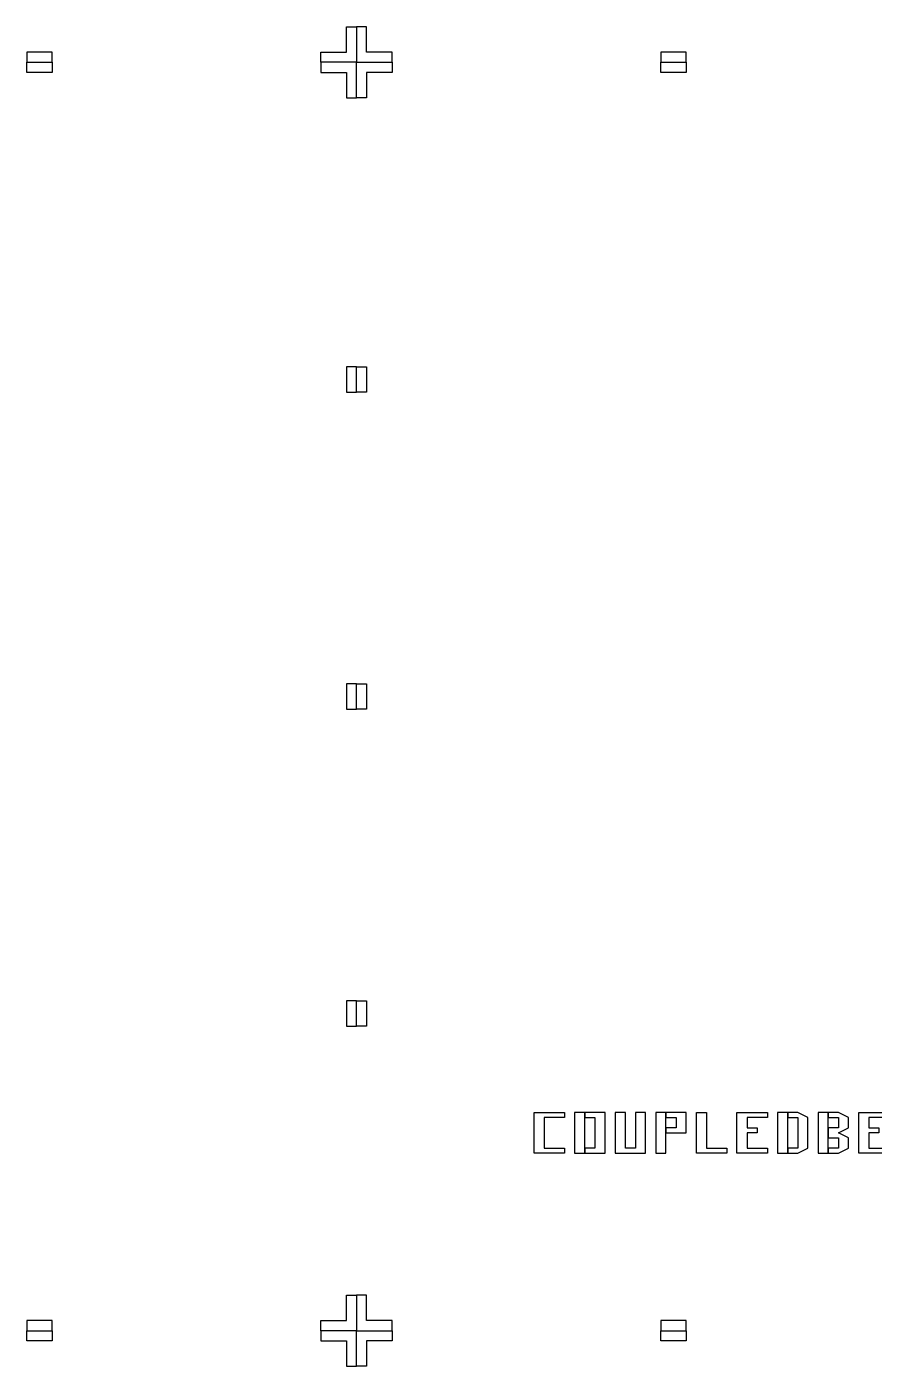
# Model space of a CAD drawing. Extents: x -25499 to 25499, y -25499 to 24195.
# Drawn here: x -9400 to -7729, y -16320 to -13680 of the extents above; entities that cross this region are included whole.
import ezdxf

# ---------------------------------------------------------------- set-up
doc = ezdxf.new("R2010")
doc.units = 0

# ---------------------------------------------------------------- blocks, each defined once
blk = doc.blocks.new('CHIP3')
for points in [[(1600, 2250), (1650, 2250), (1650, 2230), (1600, 2230), (1600, 2250)], [(2250, 2250), (2180, 2250), (2180, 2230), (2230, 2230), (2230, 2180), (2250, 2180), (2250, 2250)]]:
    blk.add_lwpolyline(points)
blk = doc.blocks.new('CHIP4')
for points in [[(-250, 2250), (-180, 2250), (-180, 2230), (-230, 2230), (-230, 2180), (-250, 2180), (-250, 2250)], [(350, 2250), (400, 2250), (400, 2230), (350, 2230), (350, 2250)]]:
    blk.add_lwpolyline(points)
blk = doc.blocks.new('CHIP13')
for points in [[(1600, 2250), (1650, 2250), (1650, 2230), (1600, 2230), (1600, 2250)], [(2250, 2250), (2180, 2250), (2180, 2230), (2230, 2230), (2230, 2180), (2250, 2180), (2250, 2250)], [(2250, 1600), (2250, 1650), (2230, 1650), (2230, 1600), (2250, 1600)], [(2250, 975), (2250, 1025), (2230, 1025), (2230, 975), (2250, 975)], [(2250, 350), (2250, 400), (2230, 400), (2230, 350), (2250, 350)], [(2250, -250), (2180, -250), (2180, -230), (2230, -230), (2230, -180), (2250, -180), (2250, -250)], [(1600, -250), (1650, -250), (1650, -230), (1600, -230), (1600, -250)]]:
    blk.add_lwpolyline(points)
blk = doc.blocks.new('CHIP14')
for points in [[(-250, 2250), (-180, 2250), (-180, 2230), (-230, 2230), (-230, 2180), (-250, 2180), (-250, 2250)], [(350, 2250), (400, 2250), (400, 2230), (350, 2230), (350, 2250)], [(-250, 1600), (-250, 1650), (-230, 1650), (-230, 1600), (-250, 1600)], [(-250, 975), (-250, 1025), (-230, 1025), (-230, 975), (-250, 975)], [(-250, 350), (-250, 400), (-230, 400), (-230, 350), (-250, 350)], [(100, 100), (100, 180), (160, 180), (160, 170), (120, 170), (120, 110), (160, 110), (160, 100), (100, 100), (100, 100)], [(180, 100), (200, 100), (200, 180), (180, 180), (180, 100)], [(200, 100), (240, 100), (240, 180), (200, 180), (200, 170), (220, 170), (220, 110), (200, 110), (200, 100)], [(260, 100), (320, 100), (320, 180), (300, 180), (300, 110), (280, 110), (280, 180), (260, 180), (260, 100), (260, 100)], [(340, 100), (360, 100), (360, 180), (340, 180), (340, 100)], [(360, 140), (400, 140), (400, 180), (360, 180), (360, 170), (380, 170), (380, 150), (360, 150), (360, 140)], [(420, 100), (420, 180), (440, 180), (440, 110), (480, 110), (480, 100), (420, 100), (420, 100)], [(500, 100), (500, 180), (560, 180), (560, 170), (520, 170), (520, 150), (540, 150), (540, 140), (520, 140), (520, 110), (560, 110), (560, 100), (500, 100), (500, 100)], [(580, 100), (600, 100), (600, 180), (580, 180), (580, 100)], [(600, 100), (620, 100), (640, 110), (640, 170), (620, 180), (600, 180), (600, 170), (620, 170), (620, 110), (600, 110), (600, 100)], [(660, 100), (680, 100), (680, 180), (660, 180), (660, 100)], [(680, 100), (700, 100), (720, 110), (720, 130), (700, 140), (720, 150), (720, 170), (700, 180), (680, 180), (680, 170), (700, 170), (700, 150), (680, 150), (680, 130), (700, 130), (700, 110), (680, 110), (680, 100)], [(740, 100), (740, 180), (800, 180), (800, 170), (760, 170), (760, 150), (780, 150), (780, 140), (760, 140), (760, 110), (800, 110), (800, 100), (740, 100), (740, 100)], [(-250, -250), (-180, -250), (-180, -230), (-230, -230), (-230, -180), (-250, -180), (-250, -250)], [(350, -250), (400, -250), (400, -230), (350, -230), (350, -250)]]:
    blk.add_lwpolyline(points)
blk = doc.blocks.new('CHIP25')
for points in [[(2250, -250), (2180, -250), (2180, -230), (2230, -230), (2230, -180), (2250, -180), (2250, -250)], [(1600, -250), (1650, -250), (1650, -230), (1600, -230), (1600, -250)]]:
    blk.add_lwpolyline(points)
blk = doc.blocks.new('CHIP26')
for points in [[(-250, -250), (-180, -250), (-180, -230), (-230, -230), (-230, -180), (-250, -180), (-250, -250)], [(350, -250), (400, -250), (400, -230), (350, -230), (350, -250)]]:
    blk.add_lwpolyline(points)

msp = doc.modelspace()

# ---------------------------------------------------------------- block references
for name, p in [('CHIP25', (-11000, -13500)), ('CHIP26', (-8500, -13500)), ('CHIP13', (-11000, -16000)), ('CHIP14', (-8500, -16000)), ('CHIP3', (-11000, -18500)), ('CHIP4', (-8500, -18500))]:
    msp.add_blockref(name, p)

doc.saveas('drawing.dxf')
